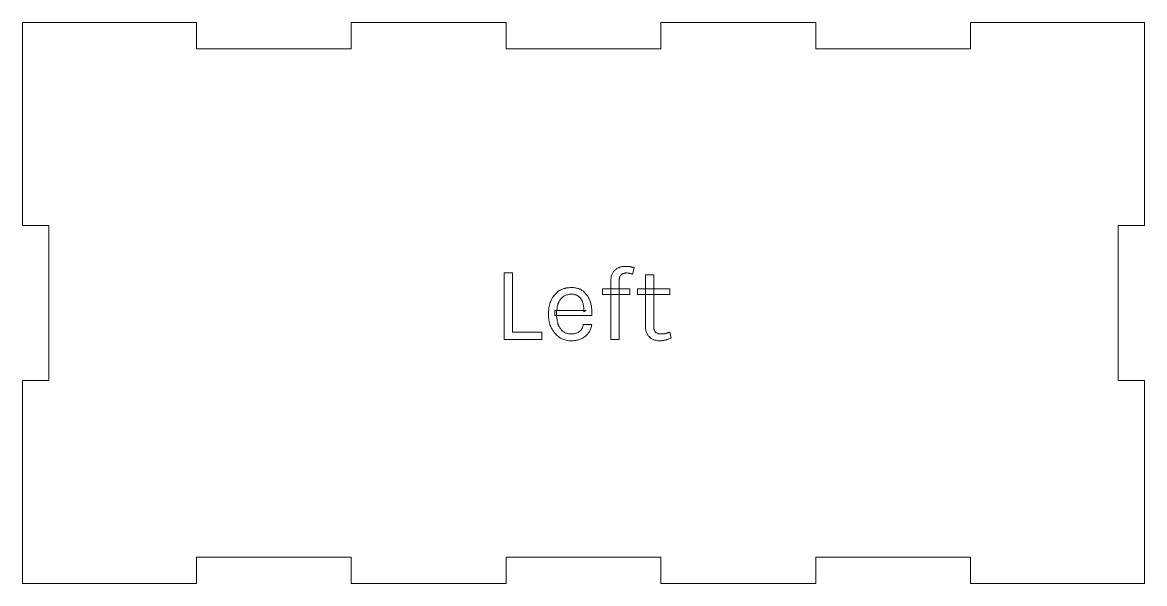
# Model space of a CAD drawing. Extents: x 0 to 19.1, y 0 to 10.4.
# Drawn here: x 0 to 5, y 5.24 to 7.74 of the extents above; entities that cross this region are included whole.
import ezdxf

# ---------------------------------------------------------------- set-up
doc = ezdxf.new("R2010")
doc.units = 0
doc.layers.get('0').update_dxf_attribs({"lineweight": 0})

msp = doc.modelspace()

# ---------------------------------------------------------------- linework, layer by layer
for p, q in [((0.118, 7.736), (0, 7.736)), ((0, 7.736), (0, 7.618)), ((0.775, 7.736), (0.118, 7.736)), ((0.775, 7.618), (0.775, 7.736)), ((2.155, 7.736), (1.465, 7.736)), ((1.465, 7.736), (1.465, 7.618)), ((2.155, 7.618), (2.155, 7.736)), ((3.535, 7.736), (2.845, 7.736)), ((2.845, 7.736), (2.845, 7.618)), ((3.535, 7.618), (3.535, 7.736)), ((4.882, 7.736), (4.225, 7.736)), ((4.225, 7.736), (4.225, 7.618)), ((5, 7.736), (4.882, 7.736)), ((5, 7.618), (5, 7.736)), ((0, 7.618), (0, 6.831)), ((1.465, 7.618), (0.775, 7.618)), ((2.845, 7.618), (2.155, 7.618)), ((4.225, 7.618), (3.535, 7.618)), ((5, 6.831), (5, 7.618)), ((0, 6.831), (0.118, 6.831)), ((0.118, 6.831), (0.118, 6.141)), ((4.882, 6.141), (4.882, 6.831)), ((4.882, 6.831), (5, 6.831)), ((2.146, 6.62), (2.183, 6.62)), ((2.146, 6.323), (2.146, 6.62)), ((2.146, 6.62), (2.146, 6.62)), ((2.183, 6.62), (2.183, 6.356)), ((2.623, 6.601), (2.624, 6.605)), ((2.623, 6.597), (2.623, 6.601)), ((2.624, 6.605), (2.625, 6.608)), ((2.625, 6.608), (2.626, 6.612)), ((2.626, 6.612), (2.628, 6.615)), ((2.628, 6.615), (2.629, 6.618)), ((2.629, 6.618), (2.631, 6.621)), ((2.631, 6.621), (2.632, 6.624)), ((2.632, 6.624), (2.634, 6.626)), ((2.634, 6.626), (2.636, 6.629)), ((2.636, 6.629), (2.638, 6.631)), ((2.638, 6.631), (2.641, 6.633)), ((2.641, 6.633), (2.643, 6.635)), ((2.643, 6.635), (2.646, 6.637)), ((2.646, 6.637), (2.648, 6.639)), ((2.648, 6.639), (2.651, 6.641)), ((2.651, 6.641), (2.654, 6.642)), ((2.654, 6.642), (2.657, 6.643)), ((2.657, 6.643), (2.66, 6.645)), ((2.66, 6.645), (2.663, 6.646)), ((2.662, 6.603), (2.661, 6.601)), ((2.661, 6.601), (2.661, 6.599)), ((2.663, 6.605), (2.662, 6.603)), ((2.663, 6.646), (2.666, 6.647)), ((2.664, 6.606), (2.663, 6.605)), ((2.665, 6.608), (2.664, 6.606)), ((2.666, 6.609), (2.665, 6.608)), ((2.666, 6.647), (2.669, 6.647)), ((2.667, 6.61), (2.666, 6.609)), ((2.668, 6.612), (2.667, 6.61)), ((2.669, 6.613), (2.668, 6.612)), ((2.669, 6.647), (2.672, 6.648)), ((2.671, 6.614), (2.669, 6.613)), ((2.672, 6.615), (2.671, 6.614)), ((2.672, 6.648), (2.676, 6.648)), ((2.673, 6.616), (2.672, 6.615)), ((2.675, 6.616), (2.673, 6.616)), ((2.676, 6.617), (2.675, 6.616)), ((2.676, 6.648), (2.679, 6.649)), ((2.678, 6.617), (2.676, 6.617)), ((2.679, 6.618), (2.678, 6.617)), ((2.679, 6.649), (2.683, 6.649)), ((2.681, 6.618), (2.679, 6.618)), ((2.682, 6.619), (2.681, 6.618)), ((2.684, 6.619), (2.682, 6.619)), ((2.683, 6.649), (2.686, 6.649)), ((2.685, 6.619), (2.684, 6.619)), ((2.687, 6.619), (2.685, 6.619)), ((2.686, 6.649), (2.686, 6.649)), ((2.686, 6.649), (2.688, 6.649)), ((2.688, 6.62), (2.687, 6.619)), ((2.688, 6.649), (2.69, 6.649)), ((2.69, 6.62), (2.688, 6.62)), ((2.69, 6.649), (2.692, 6.649)), ((2.691, 6.62), (2.69, 6.62)), ((2.693, 6.62), (2.691, 6.62)), ((2.691, 6.62), (2.691, 6.62)), ((2.692, 6.649), (2.694, 6.649)), ((2.694, 6.62), (2.693, 6.62)), ((2.694, 6.649), (2.696, 6.649)), ((2.695, 6.62), (2.694, 6.62)), ((2.697, 6.619), (2.695, 6.62)), ((2.696, 6.649), (2.698, 6.648)), ((2.698, 6.619), (2.697, 6.619)), ((2.698, 6.648), (2.7, 6.648)), ((2.699, 6.619), (2.698, 6.619)), ((2.701, 6.619), (2.699, 6.619)), ((2.7, 6.648), (2.702, 6.648)), ((2.702, 6.619), (2.701, 6.619)), ((2.702, 6.648), (2.704, 6.648)), ((2.703, 6.619), (2.702, 6.619)), ((2.705, 6.618), (2.703, 6.619)), ((2.704, 6.648), (2.706, 6.648)), ((2.706, 6.618), (2.705, 6.618)), ((2.706, 6.648), (2.708, 6.647)), ((2.708, 6.618), (2.706, 6.618)), ((2.708, 6.647), (2.71, 6.647)), ((2.709, 6.617), (2.708, 6.618)), ((2.71, 6.617), (2.709, 6.617)), ((2.71, 6.647), (2.712, 6.647)), ((2.712, 6.616), (2.71, 6.617)), ((2.712, 6.647), (2.714, 6.646)), ((2.713, 6.616), (2.712, 6.616)), ((2.715, 6.616), (2.713, 6.616)), ((2.714, 6.646), (2.716, 6.646)), ((2.716, 6.615), (2.715, 6.616)), ((2.716, 6.646), (2.718, 6.645)), ((2.717, 6.615), (2.716, 6.615)), ((2.719, 6.614), (2.717, 6.615)), ((2.718, 6.645), (2.72, 6.645)), ((2.726, 6.643), (2.719, 6.614)), ((2.72, 6.645), (2.722, 6.644)), ((2.722, 6.644), (2.724, 6.644)), ((2.724, 6.644), (2.726, 6.643)), ((2.726, 6.643), (2.726, 6.643)), ((2.776, 6.382), (2.776, 6.612)), ((2.776, 6.612), (2.813, 6.612)), ((2.813, 6.612), (2.813, 6.383)), ((2.407, 6.548), (2.412, 6.55)), ((2.412, 6.55), (2.418, 6.551)), ((2.418, 6.551), (2.423, 6.553)), ((2.423, 6.553), (2.428, 6.554)), ((2.428, 6.554), (2.434, 6.554)), ((2.434, 6.554), (2.44, 6.555)), ((2.44, 6.555), (2.446, 6.555)), ((2.446, 6.555), (2.446, 6.555)), ((2.446, 6.555), (2.451, 6.555)), ((2.451, 6.555), (2.456, 6.555)), ((2.456, 6.555), (2.46, 6.554)), ((2.46, 6.554), (2.465, 6.553)), ((2.465, 6.553), (2.469, 6.552)), ((2.469, 6.552), (2.474, 6.551)), ((2.474, 6.551), (2.478, 6.55)), ((2.478, 6.55), (2.482, 6.548)), ((2.622, 6.593), (2.623, 6.597)), ((2.622, 6.589), (2.622, 6.593)), ((2.622, 6.584), (2.622, 6.589)), ((2.622, 6.323), (2.622, 6.584)), ((2.66, 6.594), (2.659, 6.592)), ((2.659, 6.592), (2.659, 6.589)), ((2.659, 6.589), (2.659, 6.587)), ((2.659, 6.587), (2.659, 6.584)), ((2.659, 6.584), (2.659, 6.584)), ((2.659, 6.584), (2.659, 6.323)), ((2.661, 6.599), (2.66, 6.597)), ((2.66, 6.597), (2.66, 6.594)), ((2.354, 6.494), (2.357, 6.5)), ((2.357, 6.5), (2.359, 6.505)), ((2.359, 6.505), (2.362, 6.51)), ((2.362, 6.51), (2.366, 6.515)), ((2.366, 6.515), (2.369, 6.519)), ((2.369, 6.519), (2.372, 6.523)), ((2.372, 6.523), (2.376, 6.527)), ((2.376, 6.527), (2.38, 6.531)), ((2.38, 6.531), (2.384, 6.534)), ((2.384, 6.534), (2.388, 6.538)), ((2.388, 6.538), (2.393, 6.541)), ((2.393, 6.541), (2.398, 6.543)), ((2.397, 6.501), (2.395, 6.498)), ((2.399, 6.504), (2.397, 6.501)), ((2.398, 6.543), (2.402, 6.546)), ((2.402, 6.507), (2.399, 6.504)), ((2.402, 6.546), (2.407, 6.548)), ((2.404, 6.509), (2.402, 6.507)), ((2.407, 6.512), (2.404, 6.509)), ((2.41, 6.514), (2.407, 6.512)), ((2.413, 6.516), (2.41, 6.514)), ((2.416, 6.518), (2.413, 6.516)), ((2.419, 6.52), (2.416, 6.518)), ((2.422, 6.521), (2.419, 6.52)), ((2.426, 6.522), (2.422, 6.521)), ((2.43, 6.523), (2.426, 6.522)), ((2.434, 6.524), (2.43, 6.523)), ((2.438, 6.525), (2.434, 6.524)), ((2.442, 6.525), (2.438, 6.525)), ((2.446, 6.525), (2.442, 6.525)), ((2.449, 6.525), (2.446, 6.525)), ((2.446, 6.525), (2.446, 6.525)), ((2.453, 6.525), (2.449, 6.525)), ((2.456, 6.525), (2.453, 6.525)), ((2.459, 6.524), (2.456, 6.525)), ((2.462, 6.523), (2.459, 6.524)), ((2.465, 6.523), (2.462, 6.523)), ((2.467, 6.522), (2.465, 6.523)), ((2.47, 6.521), (2.467, 6.522)), ((2.472, 6.519), (2.47, 6.521)), ((2.474, 6.518), (2.472, 6.519)), ((2.477, 6.517), (2.474, 6.518)), ((2.479, 6.515), (2.477, 6.517)), ((2.481, 6.513), (2.479, 6.515)), ((2.482, 6.512), (2.481, 6.513)), ((2.482, 6.548), (2.486, 6.547)), ((2.484, 6.51), (2.482, 6.512)), ((2.486, 6.508), (2.484, 6.51)), ((2.486, 6.547), (2.489, 6.545)), ((2.487, 6.506), (2.486, 6.508)), ((2.489, 6.504), (2.487, 6.506)), ((2.489, 6.545), (2.493, 6.542)), ((2.49, 6.502), (2.489, 6.504)), ((2.492, 6.499), (2.49, 6.502)), ((2.493, 6.542), (2.496, 6.54)), ((2.496, 6.54), (2.5, 6.538)), ((2.5, 6.538), (2.503, 6.535)), ((2.503, 6.535), (2.506, 6.532)), ((2.506, 6.532), (2.509, 6.529)), ((2.509, 6.529), (2.511, 6.526)), ((2.511, 6.526), (2.514, 6.523)), ((2.514, 6.523), (2.516, 6.52)), ((2.516, 6.52), (2.519, 6.516)), ((2.519, 6.516), (2.521, 6.513)), ((2.521, 6.513), (2.523, 6.509)), ((2.523, 6.509), (2.525, 6.505)), ((2.525, 6.505), (2.527, 6.502)), ((2.527, 6.502), (2.528, 6.498)), ((2.585, 6.524), (2.585, 6.549)), ((2.585, 6.549), (2.706, 6.549)), ((2.706, 6.524), (2.585, 6.524)), ((2.706, 6.549), (2.706, 6.524)), ((2.706, 6.524), (2.706, 6.524)), ((2.74, 6.524), (2.74, 6.549)), ((2.74, 6.549), (2.884, 6.549)), ((2.884, 6.524), (2.74, 6.524)), ((2.884, 6.549), (2.884, 6.524)), ((2.884, 6.524), (2.884, 6.524)), ((2.344, 6.45), (2.345, 6.457)), ((2.344, 6.443), (2.344, 6.45)), ((2.345, 6.457), (2.346, 6.464)), ((2.346, 6.464), (2.347, 6.47)), ((2.347, 6.47), (2.348, 6.477)), ((2.348, 6.477), (2.35, 6.483)), ((2.35, 6.483), (2.352, 6.489)), ((2.352, 6.489), (2.354, 6.494)), ((2.373, 6.43), (2.373, 6.453)), ((2.373, 6.453), (2.512, 6.453)), ((2.381, 6.454), (2.38, 6.45)), ((2.38, 6.45), (2.38, 6.446)), ((2.382, 6.462), (2.381, 6.458)), ((2.381, 6.458), (2.381, 6.454)), ((2.383, 6.47), (2.382, 6.466)), ((2.382, 6.466), (2.382, 6.462)), ((2.384, 6.474), (2.383, 6.47)), ((2.385, 6.478), (2.384, 6.474)), ((2.386, 6.481), (2.385, 6.478)), ((2.388, 6.485), (2.386, 6.481)), ((2.389, 6.488), (2.388, 6.485)), ((2.391, 6.492), (2.389, 6.488)), ((2.393, 6.495), (2.391, 6.492)), ((2.395, 6.498), (2.393, 6.495)), ((2.493, 6.497), (2.492, 6.499)), ((2.494, 6.495), (2.493, 6.497)), ((2.495, 6.492), (2.494, 6.495)), ((2.496, 6.49), (2.495, 6.492)), ((2.497, 6.487), (2.496, 6.49)), ((2.498, 6.484), (2.497, 6.487)), ((2.498, 6.482), (2.498, 6.484)), ((2.499, 6.479), (2.498, 6.482)), ((2.5, 6.476), (2.499, 6.479)), ((2.5, 6.474), (2.5, 6.476)), ((2.5, 6.471), (2.5, 6.474)), ((2.501, 6.468), (2.5, 6.471)), ((2.501, 6.465), (2.501, 6.468)), ((2.501, 6.463), (2.501, 6.465)), ((2.502, 6.46), (2.501, 6.463)), ((2.502, 6.457), (2.502, 6.46)), ((2.502, 6.454), (2.502, 6.457)), ((2.502, 6.451), (2.502, 6.454)), ((2.512, 6.453), (2.502, 6.446)), ((2.502, 6.449), (2.502, 6.451)), ((2.528, 6.498), (2.53, 6.494)), ((2.53, 6.494), (2.531, 6.489)), ((2.531, 6.489), (2.532, 6.485)), ((2.532, 6.485), (2.533, 6.481)), ((2.533, 6.481), (2.534, 6.476)), ((2.534, 6.476), (2.535, 6.472)), ((2.535, 6.472), (2.536, 6.467)), ((2.536, 6.467), (2.536, 6.463)), ((2.536, 6.463), (2.537, 6.458)), ((2.537, 6.458), (2.537, 6.454)), ((2.537, 6.454), (2.537, 6.449)), ((2.344, 6.436), (2.344, 6.443)), ((2.344, 6.429), (2.344, 6.436)), ((2.344, 6.436), (2.344, 6.436)), ((2.344, 6.422), (2.344, 6.429)), ((2.345, 6.416), (2.344, 6.422)), ((2.346, 6.409), (2.345, 6.416)), ((2.347, 6.403), (2.346, 6.409)), ((2.348, 6.397), (2.347, 6.403)), ((2.537, 6.43), (2.373, 6.43)), ((2.38, 6.446), (2.38, 6.446)), ((2.38, 6.446), (2.38, 6.431)), ((2.38, 6.431), (2.38, 6.426)), ((2.38, 6.426), (2.381, 6.421)), ((2.381, 6.421), (2.381, 6.417)), ((2.381, 6.417), (2.382, 6.413)), ((2.382, 6.413), (2.382, 6.408)), ((2.382, 6.408), (2.383, 6.404)), ((2.383, 6.404), (2.384, 6.4)), ((2.384, 6.4), (2.385, 6.396)), ((2.502, 6.446), (2.502, 6.449)), ((2.537, 6.449), (2.537, 6.444)), ((2.537, 6.444), (2.537, 6.44)), ((2.537, 6.44), (2.537, 6.435)), ((2.537, 6.435), (2.537, 6.43)), ((2.537, 6.43), (2.537, 6.43)), ((2.183, 6.356), (2.315, 6.356)), ((2.315, 6.356), (2.315, 6.323)), ((2.35, 6.391), (2.348, 6.397)), ((2.352, 6.385), (2.35, 6.391)), ((2.354, 6.38), (2.352, 6.385)), ((2.357, 6.374), (2.354, 6.38)), ((2.36, 6.369), (2.357, 6.374)), ((2.363, 6.364), (2.36, 6.369)), ((2.366, 6.36), (2.363, 6.364)), ((2.369, 6.355), (2.366, 6.36)), ((2.373, 6.351), (2.369, 6.355)), ((2.376, 6.347), (2.373, 6.351)), ((2.385, 6.396), (2.386, 6.392)), ((2.386, 6.392), (2.388, 6.388)), ((2.388, 6.388), (2.389, 6.385)), ((2.389, 6.385), (2.391, 6.381)), ((2.391, 6.381), (2.393, 6.378)), ((2.393, 6.378), (2.394, 6.375)), ((2.394, 6.375), (2.397, 6.372)), ((2.397, 6.372), (2.399, 6.369)), ((2.399, 6.369), (2.401, 6.366)), ((2.401, 6.366), (2.404, 6.364)), ((2.404, 6.364), (2.406, 6.361)), ((2.406, 6.361), (2.409, 6.359)), ((2.409, 6.359), (2.412, 6.357)), ((2.412, 6.357), (2.415, 6.355)), ((2.415, 6.355), (2.418, 6.353)), ((2.418, 6.353), (2.422, 6.352)), ((2.422, 6.352), (2.425, 6.351)), ((2.425, 6.351), (2.429, 6.35)), ((2.462, 6.35), (2.466, 6.351)), ((2.466, 6.351), (2.469, 6.352)), ((2.469, 6.352), (2.472, 6.353)), ((2.472, 6.353), (2.476, 6.355)), ((2.476, 6.355), (2.479, 6.357)), ((2.479, 6.357), (2.482, 6.359)), ((2.482, 6.359), (2.484, 6.361)), ((2.484, 6.361), (2.487, 6.363)), ((2.487, 6.363), (2.489, 6.366)), ((2.489, 6.366), (2.491, 6.369)), ((2.491, 6.369), (2.493, 6.372)), ((2.493, 6.372), (2.495, 6.375)), ((2.495, 6.375), (2.496, 6.379)), ((2.496, 6.379), (2.497, 6.382)), ((2.497, 6.382), (2.498, 6.386)), ((2.498, 6.386), (2.499, 6.39)), ((2.499, 6.39), (2.499, 6.39)), ((2.499, 6.39), (2.537, 6.39)), ((2.521, 6.351), (2.519, 6.348)), ((2.524, 6.355), (2.521, 6.351)), ((2.526, 6.358), (2.524, 6.355)), ((2.528, 6.362), (2.526, 6.358)), ((2.53, 6.365), (2.528, 6.362)), ((2.531, 6.369), (2.53, 6.365)), ((2.533, 6.373), (2.531, 6.369)), ((2.534, 6.377), (2.533, 6.373)), ((2.535, 6.381), (2.534, 6.377)), ((2.536, 6.386), (2.535, 6.381)), ((2.537, 6.39), (2.536, 6.386)), ((2.776, 6.377), (2.776, 6.382)), ((2.776, 6.382), (2.776, 6.382)), ((2.777, 6.373), (2.776, 6.377)), ((2.777, 6.369), (2.777, 6.373)), ((2.778, 6.366), (2.777, 6.369)), ((2.778, 6.362), (2.778, 6.366)), ((2.779, 6.359), (2.778, 6.362)), ((2.78, 6.355), (2.779, 6.359)), ((2.782, 6.352), (2.78, 6.355)), ((2.783, 6.349), (2.782, 6.352)), ((2.813, 6.383), (2.813, 6.376)), ((2.813, 6.376), (2.814, 6.37)), ((2.814, 6.37), (2.816, 6.365)), ((2.816, 6.365), (2.818, 6.36)), ((2.818, 6.36), (2.821, 6.356)), ((2.821, 6.356), (2.824, 6.353)), ((2.824, 6.353), (2.829, 6.351)), ((2.829, 6.351), (2.834, 6.349)), ((2.866, 6.35), (2.868, 6.351)), ((2.868, 6.351), (2.87, 6.351)), ((2.87, 6.351), (2.872, 6.352)), ((2.872, 6.352), (2.874, 6.352)), ((2.874, 6.352), (2.876, 6.353)), ((2.876, 6.353), (2.878, 6.354)), ((2.878, 6.354), (2.88, 6.354)), ((2.88, 6.354), (2.882, 6.355)), ((2.882, 6.355), (2.884, 6.356)), ((2.884, 6.356), (2.884, 6.356)), ((2.884, 6.356), (2.89, 6.33)), ((2.315, 6.323), (2.146, 6.323)), ((2.38, 6.343), (2.376, 6.347)), ((2.384, 6.339), (2.38, 6.343)), ((2.389, 6.336), (2.384, 6.339)), ((2.393, 6.333), (2.389, 6.336)), ((2.398, 6.33), (2.393, 6.333)), ((2.403, 6.327), (2.398, 6.33)), ((2.408, 6.325), (2.403, 6.327)), ((2.413, 6.323), (2.408, 6.325)), ((2.418, 6.322), (2.413, 6.323)), ((2.423, 6.32), (2.418, 6.322)), ((2.429, 6.319), (2.423, 6.32)), ((2.429, 6.35), (2.433, 6.349)), ((2.434, 6.318), (2.429, 6.319)), ((2.433, 6.349), (2.437, 6.348)), ((2.44, 6.318), (2.434, 6.318)), ((2.437, 6.348), (2.441, 6.348)), ((2.446, 6.318), (2.44, 6.318)), ((2.441, 6.348), (2.446, 6.348)), ((2.446, 6.348), (2.446, 6.348)), ((2.446, 6.348), (2.45, 6.348)), ((2.446, 6.318), (2.446, 6.318)), ((2.45, 6.318), (2.446, 6.318)), ((2.446, 6.318), (2.446, 6.318)), ((2.45, 6.348), (2.454, 6.348)), ((2.455, 6.318), (2.45, 6.318)), ((2.454, 6.348), (2.458, 6.349)), ((2.46, 6.319), (2.455, 6.318)), ((2.458, 6.349), (2.462, 6.35)), ((2.464, 6.319), (2.46, 6.319)), ((2.469, 6.32), (2.464, 6.319)), ((2.473, 6.321), (2.469, 6.32)), ((2.477, 6.322), (2.473, 6.321)), ((2.481, 6.323), (2.477, 6.322)), ((2.485, 6.325), (2.481, 6.323)), ((2.489, 6.327), (2.485, 6.325)), ((2.493, 6.328), (2.489, 6.327)), ((2.497, 6.33), (2.493, 6.328)), ((2.5, 6.332), (2.497, 6.33)), ((2.504, 6.335), (2.5, 6.332)), ((2.507, 6.337), (2.504, 6.335)), ((2.51, 6.34), (2.507, 6.337)), ((2.513, 6.342), (2.51, 6.34)), ((2.516, 6.345), (2.513, 6.342)), ((2.519, 6.348), (2.516, 6.345)), ((2.659, 6.323), (2.622, 6.323)), ((2.659, 6.323), (2.659, 6.323)), ((2.785, 6.346), (2.783, 6.349)), ((2.787, 6.343), (2.785, 6.346)), ((2.788, 6.341), (2.787, 6.343)), ((2.79, 6.338), (2.788, 6.341)), ((2.793, 6.336), (2.79, 6.338)), ((2.795, 6.334), (2.793, 6.336)), ((2.797, 6.332), (2.795, 6.334)), ((2.8, 6.33), (2.797, 6.332)), ((2.802, 6.328), (2.8, 6.33)), ((2.805, 6.326), (2.802, 6.328)), ((2.808, 6.325), (2.805, 6.326)), ((2.811, 6.324), (2.808, 6.325)), ((2.814, 6.322), (2.811, 6.324)), ((2.817, 6.321), (2.814, 6.322)), ((2.82, 6.32), (2.817, 6.321)), ((2.824, 6.32), (2.82, 6.32)), ((2.827, 6.319), (2.824, 6.32)), ((2.83, 6.318), (2.827, 6.319)), ((2.834, 6.318), (2.83, 6.318)), ((2.834, 6.349), (2.839, 6.348)), ((2.837, 6.318), (2.834, 6.318)), ((2.841, 6.318), (2.837, 6.318)), ((2.839, 6.348), (2.845, 6.348)), ((2.841, 6.318), (2.841, 6.318)), ((2.844, 6.318), (2.841, 6.318)), ((2.841, 6.318), (2.841, 6.318)), ((2.846, 6.318), (2.844, 6.318)), ((2.845, 6.348), (2.845, 6.348)), ((2.845, 6.348), (2.847, 6.348)), ((2.849, 6.318), (2.846, 6.318)), ((2.847, 6.348), (2.849, 6.348)), ((2.849, 6.348), (2.851, 6.348)), ((2.851, 6.318), (2.849, 6.318)), ((2.851, 6.348), (2.853, 6.348)), ((2.854, 6.319), (2.851, 6.318)), ((2.853, 6.348), (2.855, 6.348)), ((2.856, 6.319), (2.854, 6.319)), ((2.855, 6.348), (2.857, 6.348)), ((2.858, 6.319), (2.856, 6.319)), ((2.857, 6.348), (2.859, 6.349)), ((2.861, 6.32), (2.858, 6.319)), ((2.859, 6.349), (2.86, 6.349)), ((2.86, 6.349), (2.862, 6.349)), ((2.863, 6.32), (2.861, 6.32)), ((2.862, 6.349), (2.864, 6.35)), ((2.866, 6.321), (2.863, 6.32)), ((2.864, 6.35), (2.866, 6.35)), ((2.868, 6.322), (2.866, 6.321)), ((2.87, 6.323), (2.868, 6.322)), ((2.873, 6.323), (2.87, 6.323)), ((2.875, 6.324), (2.873, 6.323)), ((2.878, 6.325), (2.875, 6.324)), ((2.88, 6.326), (2.878, 6.325)), ((2.882, 6.327), (2.88, 6.326)), ((2.885, 6.328), (2.882, 6.327)), ((2.887, 6.329), (2.885, 6.328)), ((2.89, 6.33), (2.887, 6.329)), ((0.118, 6.141), (0, 6.141)), ((0, 6.141), (0, 5.354)), ((5, 6.141), (4.882, 6.141)), ((5, 5.354), (5, 6.141)), ((0, 5.354), (0, 5.236)), ((0.775, 5.236), (0.775, 5.354)), ((0.775, 5.354), (1.465, 5.354)), ((1.465, 5.354), (1.465, 5.236)), ((2.155, 5.236), (2.155, 5.354)), ((2.155, 5.354), (2.845, 5.354)), ((2.845, 5.354), (2.845, 5.236)), ((3.535, 5.236), (3.535, 5.354)), ((3.535, 5.354), (4.225, 5.354)), ((4.225, 5.354), (4.225, 5.236)), ((5, 5.236), (5, 5.354)), ((0, 5.236), (0.118, 5.236)), ((0.118, 5.236), (0.775, 5.236)), ((1.465, 5.236), (2.155, 5.236)), ((2.845, 5.236), (3.535, 5.236)), ((4.225, 5.236), (4.882, 5.236)), ((4.882, 5.236), (5, 5.236))]:
    msp.add_line(p, q)

doc.saveas('drawing.dxf')
